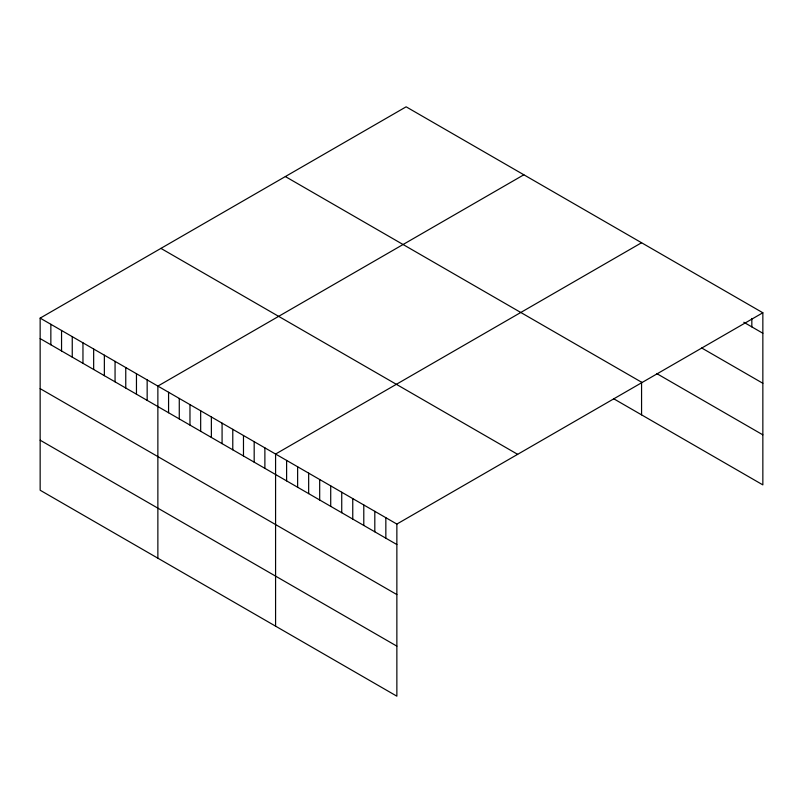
<?xml version="1.0" encoding="UTF-8"?>
<svg xmlns="http://www.w3.org/2000/svg" width="803" height="803" viewBox="0 0 803 803"><rect width="100%" height="100%" fill="white"/><g stroke="black" fill="none" stroke-linecap="round" stroke-linejoin="round"><path stroke-width="1.2" d="M40.15 318.118L396.863 524.068L396.863 696.181L40.15 490.231L40.15 318.118L406.137 106.819L762.85 312.769L762.85 484.882L613.743 398.79M523.847 174.783L157.87 386.082L157.87 558.195M641.567 242.747L275.58 454.046L275.58 626.159M396.863 524.068L762.85 312.769M743.809 322.254L762.85 333.245M701.712 347.99L762.85 383.282M656.603 373.495L762.85 434.845M285.356 176.55L642.079 382.499M160.921 248.388L517.644 454.337M40.15 338.595L396.863 544.544M40.15 388.642L396.863 594.581M40.15 440.195L396.863 646.144M751.829 318.45L751.829 326.881M641.567 382.328L641.567 414.86M385.841 517.704L385.841 538.181M374.81 511.34L374.81 531.817M363.789 504.967L363.789 525.453M352.758 498.603L352.758 519.079M341.737 492.239L341.737 512.716M330.716 485.875L330.716 506.352M319.684 479.511L319.684 499.988M308.663 473.138L308.663 493.624M297.632 466.774L297.632 487.25M286.611 460.41L286.611 480.887M264.88 447.863L264.88 468.35M254.18 441.69L254.18 462.167M243.48 435.507L243.48 455.984M232.78 429.334L232.78 449.81M222.08 423.151L222.08 443.627M211.37 416.978L211.37 437.454M200.67 410.795L200.67 431.271M189.97 404.622L189.97 425.098M179.27 398.439L179.27 418.915M168.57 392.265L168.57 412.742M147.16 379.899L147.16 400.386M136.46 373.726L136.46 394.203M125.76 367.543L125.76 388.03M115.06 361.37L115.06 381.847M104.36 355.187L104.36 375.674M93.66 349.014L93.66 369.49M82.96 342.831L82.96 363.307M72.25 336.658L72.25 357.134M61.55 330.475L61.55 350.951M50.85 324.302L50.85 344.778"/></g></svg>
